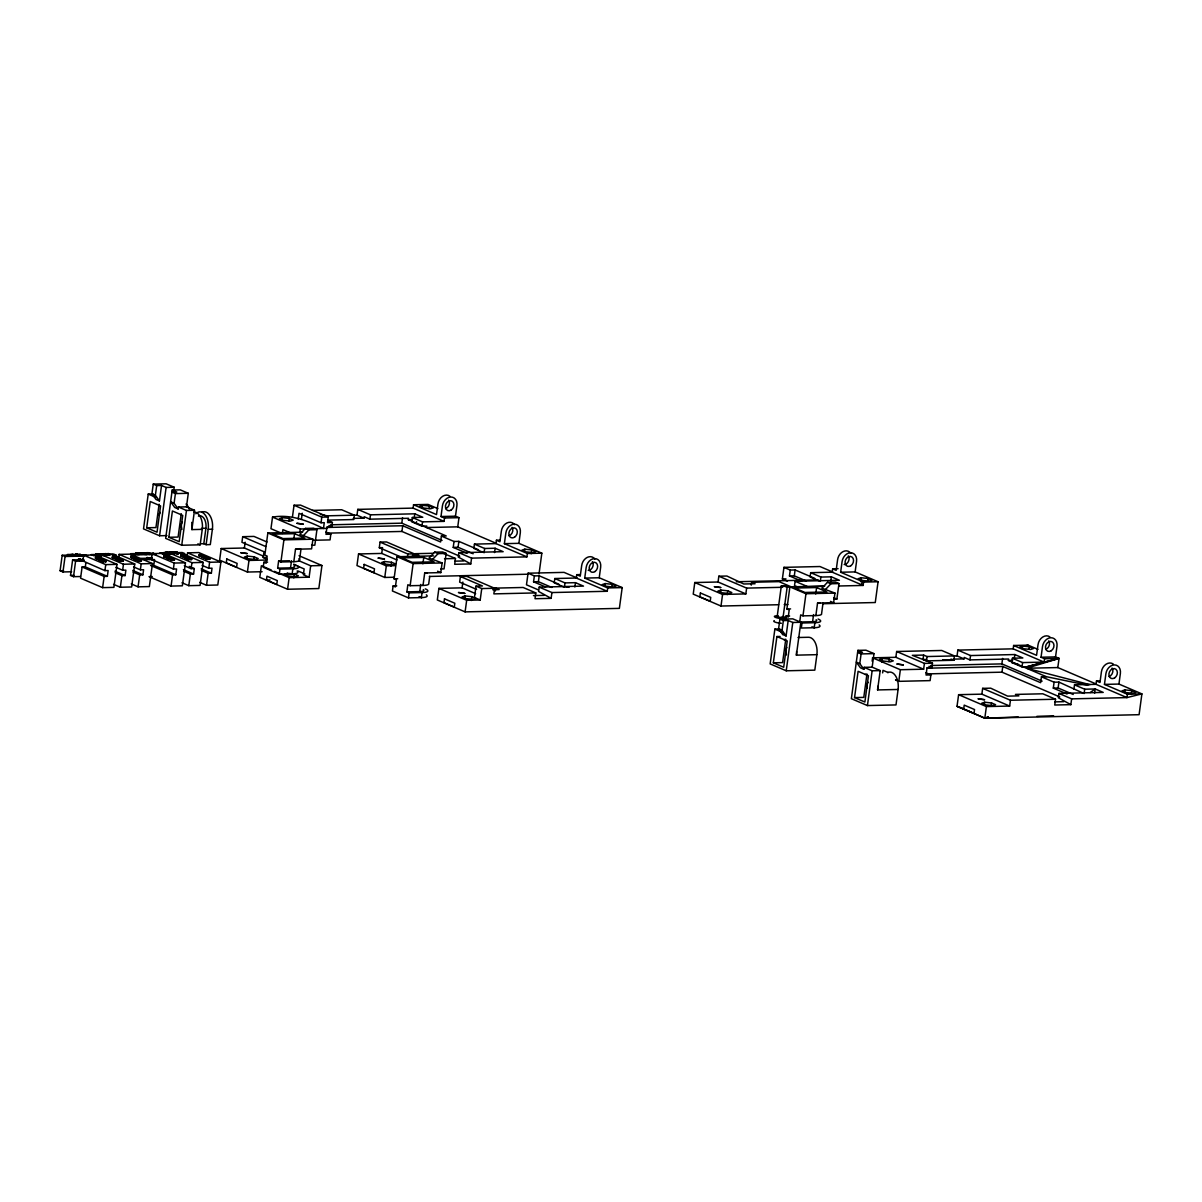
<?xml version="1.0" encoding="UTF-8"?>
<svg xmlns="http://www.w3.org/2000/svg" width="1202" height="1202" viewBox="0 0 1202 1202"><rect width="100%" height="100%" fill="white"/><g stroke="black" fill="none" stroke-linecap="round" stroke-linejoin="round"><path stroke-width="1.5" d="M103.297 559.862L99.691 559.621L103.297 559.862L103.567 561.86M171.751 558.254L168.13 558.059L171.676 558.194L172.006 560.297M138.891 560.913L138.861 559.231L141.551 560.117L139.763 560.688C139.357 559.471 135.225 561.079 140.829 560.778M71.384 555.85L68.574 555.805L68.739 554.483L73.217 555.91L76.357 554.332L76.297 555.94L78.235 556.015L75.38 554.483L76.673 554.468M326.854 527.468L402.715 525.74L440.593 541.967L441.389 536.077L446.212 535.957L416.373 523.186L416.568 521.698M71.639 571.761L62.97 571.957L60.1 570.74L62.188 555.279L84.741 554.753L87.611 555.985M62.97 571.957L65.058 556.496L62.188 555.279M67.327 555.279C73.037 554.182 66.681 556.541 68.574 555.805M67.703 555.264L67.808 554.498M68.394 555.745L71.264 554.963M68.89 555.91L68.739 554.483M69.055 555.94L69.19 555.054M69.4 555.865L69.506 555.099M69.851 555.97L70.032 554.453L70.332 555.895M70.107 555.85L70.287 554.963M71.158 555.745L70.798 555.069M70.783 555.955C69.536 553.641 74.855 554.708 73.067 555.91M70.978 555.955L71.354 554.423M71.249 555.925C69.34 553.551 78.145 558.209 70.032 554.453M74.689 555.67L71.669 555.144L71.564 555.925L72.045 554.888L70.963 554.423M72.105 555.73L72.27 554.392L74.794 554.888M72.436 555.82L72.661 554.392M72.721 554.978L72.766 555.88L73.037 555.023M80.444 576.524L73.502 576.675L70.512 575.397L72.616 559.937L83.013 559.696M73.863 555.82L73.818 554.888M74.088 555.85L74.344 554.993M74.314 555.865L74.584 554.978M74.524 555.88L75.23 554.317M75.441 554.302L75.11 555.835L75.666 554.302M80.203 554.347C82.142 556.541 80.925 555.76 77.995 554.272L77.589 555.91L75.666 555.594L75.906 554.302M76.567 555.249L75.275 555.249L76.192 554.423M76.117 555.655L76.357 554.332M73.502 576.675L75.591 561.214L72.616 559.937M76.552 556.06C75.771 553.897 78.881 554.528 76.928 554.287M76.868 555.67L76.988 554.783M75.951 555.534L77.424 554.272M78.145 555.144L77.995 554.272M80.414 559.396C79.527 562.656 77.875 557.127 80.414 560.012M78.521 559.185L78.476 560.132L78.701 559.17M79.648 555.114L79.753 554.332L79.963 555.835M78.821 560.057L79.122 559.155M79.016 560.042L79.332 559.155M79.798 555.79L79.888 554.227M79.257 560.042L79.527 559.185M78.145 559.997L79.738 559.2M80.143 555.88L80.354 555.008M79.873 560.763L79.933 559.246M80.339 555.91L80.579 555.054M80.083 560.523L80.279 559.336M79.467 554.678L80.474 555.835L81.916 555.129M80.714 555.85L81.045 555.084M83.629 559.531C82.863 557.503 81.375 562.882 80.609 559.486M80.94 555.865L81.42 555.054M81.36 555.955L81.586 554.993M81.811 560.748L81.916 559.982L83.614 560.688M82.878 561.169L83.689 555.189L94.958 554.933L117.015 564.369L113.905 587.372L102.621 587.643L80.579 578.192L82.097 566.983L104.138 576.419L107.369 576.344L108.15 570.544L104.92 570.619L82.232 560.673L82.653 559.08M82.638 560.838L82.848 559.2M83.329 559.065L83.133 560.838L82.232 560.673M83.329 560.613L83.479 559.426L82.307 559.17M107.369 576.344L85.312 566.908L85.898 562.551M99.916 559.937L98.489 559.516L98.564 557.758L97.227 557.788C97.046 560.823 93.23 555.85 97.632 557.367L97.392 558.855L96.19 558.164M95.664 554.618C103.192 553.656 91.878 556.226 98.038 555.054M95.529 558.344L95.634 557.292M96.055 554.603L96.16 553.837M95.724 558.389L95.844 557.277M96.055 558.374L95.844 557.428L96.295 558.675L96.656 557.683L98.564 557.758M96.746 555.084L95.769 553.837M97.077 555.204L97.452 553.806L97.227 555.234M97.092 558.99L96.01 557.563M97.557 555.294L96.851 554.302M97.242 558.028L97.632 557.367M97.723 555.309L97.843 554.438M103.432 560.733C100.097 559.155 97.723 561.875 100.968 559.621L97.798 559.321L98.369 558.359M98.309 555.279L98.759 553.776L97.873 555.324M97.888 559.366L98.158 558.374L99.526 559.862M98.248 559.471L98.279 557.653M97.497 554.498C100.968 554.392 99.315 556.045 97.077 553.806M98.895 555.279C97.602 552.139 104.033 555.655 100.607 553.731C100.562 558.239 103.612 551.342 101.734 555.234M98.699 559.696L98.819 558.479L100.157 558.449L99.796 560.523L99.871 558.329L96.476 558.464M99.12 555.294L99.601 554.302M98.955 559.816L99.21 558.044L99.601 560.072M99.481 555.279L99.691 553.746M113.559 584.337L120.35 587.237L131.634 586.982L134.744 563.978L123.46 564.234L100.893 554.498L99.901 555.264L100.382 554.227L99.3 553.761M99.991 560.598L100.142 559.456M100.773 555.159L100.607 553.731M102.516 560.417L100.262 560.568L100.427 559.426L102.876 559.771L100.562 559.561M99.586 554.528L101.058 554.317M101.013 557.788L101.494 554.347L100.382 554.227M100.442 560.703L100.893 559.877M101.058 555.099L101.689 554.197M100.713 560.748L101.193 559.411M100.998 560.763L101.554 559.411M100.262 560.568L101.734 559.125L99.751 558.87M105.145 555.354C104.499 550.967 102.906 557.773 100.998 553.716M101.329 560.778L101.734 559.125M102.44 555.189L103.132 554.227M101.689 560.793L102.185 559.456M102.065 554.993L103.011 554.287M103.147 561.875L102.17 561.529L102.44 559.501M103.011 555.204L103.582 553.656M102.395 561.635L102.681 559.546M102.756 561.77L102.906 559.606M103.793 553.641C103.552 557.247 103.312 552.935 105.085 553.806M103.387 561.815L103.087 559.681M103.372 554.332L103.973 554.903L104.289 553.641M104.769 555.279L104.574 553.761M104.619 555.234L104.769 553.671M103.868 561.68C105.415 559.065 103.612 562.356 102.17 561.529M104.95 555.324C104.153 553.175 107.218 553.897 105.265 553.626M104.213 561.68C105.475 560.463 105.941 560.688 104.319 560.898M104.89 555.008L105.115 554.107M105.986 560.943L105.581 561.845L104.905 560.583M105.761 553.611L105.445 554.603L103.312 553.701M105.055 561.514L105.13 560.628M106.016 561.83L105.34 560.673M108.39 555.054L108.225 553.551L105.22 554.212M105.506 561.725L105.536 560.733M105.581 561.845L105.716 560.808M102.621 587.643L104.138 576.419M107.714 554.873L108.09 553.671L107.789 554.963M107.985 555.069L108.225 553.551M109.818 555.099C109.893 553.175 103.507 555.925 106.332 553.596M112.387 557.563L112.507 556.586L114.37 556.526L114.415 558.134L112.237 557.473L114.656 556.646M112.552 557.623L112.657 556.571M120.215 559.997L116.804 559.801L117.165 557.728L112.928 557.623L112.868 556.556M113.153 557.848L113.183 556.887M113.319 557.953L113.319 556.676M113.679 556.962L114.085 558.149M113.784 557.112L114.1 558.269L113.784 556.962L115.572 557.052C113.829 560.898 123.971 558.66 116.654 558.87M114.265 557.307L114.37 556.526M115.452 558.705C113.799 556.361 116.444 560.267 117.721 558.78M114.911 558.645L115.572 557.052M115.692 558.885C113.679 557.082 120.005 557.608 117.721 560.027M116.309 558.044L116.354 559.231M116.804 559.801L117.165 557.728M117.12 559.801C118.908 559.17 117.135 561.018 117.27 558.735M117.315 559.967L117.526 558.765M117.511 559.997L117.826 558.013M118.096 560.072L118.247 558.69M118.277 560.072L119.133 554.392L130.417 554.137L152.459 563.573L149.349 586.576L138.065 586.846L131.288 583.932M118.472 560.057L118.758 558.404L114.761 558.554M119.494 559.666L118.442 559.696L118.758 558.404M118.953 559.982L119.118 558.705L119.884 559.005L119.419 560.913L120.591 561.139L121.492 559.576L121.147 560.763L119.419 560.913M119.283 560.853L119.569 558.795M120.591 561.139L119.779 558.84M119.99 560.988L119.96 558.9M120.17 561.154L120.125 558.96M120.41 561.094L120.561 559.441L121.492 559.576M119.794 560.913L120.906 560.823L121.147 559.426M121.462 560.913L121.552 559.771L123.25 560.327L120.906 560.823M123.145 561.109L121.913 559.756M122.078 561.003L122.003 560.117L118.818 559.877M121.147 560.763L122.529 561.003L121.552 559.771M122.724 561.124L123.25 560.327M120.35 587.237L121.913 575.638L115.137 572.738M121.913 575.638L125.143 575.563L125.879 570.154L122.649 570.229L115.873 567.314M141.025 560.898L140.934 560.012L136.382 559.711L136.397 557.908L132.415 558.044L130.702 556.391L132.956 556.436L132.445 557.623M130.853 557.397L130.958 556.361M135.24 559.005L133.647 557.608L135.375 558.284L135.465 557.503L131.243 557.397L131.168 556.346M131.288 557.503L131.334 556.466L132.956 556.436M131.619 557.743L131.619 556.466M132.671 556.316L132.415 558.044L132.551 556.857M134.008 558.66L133.046 558.299L133.692 557.428M133.212 558.419L133.332 557.443M133.377 558.479L133.602 556.706L133.572 558.539M134.143 558.825L133.167 557.503M134.459 558.915L134.534 557.112L132.235 557.157M141.551 560.117L134.834 559.471L134.534 557.112M134.834 559.471L135.465 557.503M136.382 559.711L134.609 557.968M135.766 553.716L135.871 552.95L135.766 553.716L139.597 554.182L136.953 553.401L137.824 554.407L144.24 553.521M135.405 559.651L134.744 558.584L138.606 558.9L136.126 558.524L136.081 559.771M135.541 559.576L135.48 558.75M135.736 559.711L135.646 558.81M136.021 558.569L136.126 557.788L132.716 557.923M137.013 554.242C135.736 551.297 141.776 554.903 138.485 552.89L138.29 554.407M136.442 559.816L136.637 558.449M137.344 554.332L137.569 552.905M136.818 559.832L137.058 558.194L137.178 559.366L135.991 559.396L138.996 560.147L137.178 559.366M137.509 554.377L135.871 552.95M137.659 554.392L138.41 553.431L137.178 552.92M137.208 559.847L137.374 558.494L136.096 558.614M137.975 554.423L138.26 553.371M137.509 560.583L137.283 558.584M137.719 560.703L137.839 558.569M138.41 554.377L138.726 553.401L140.995 553.596M137.884 560.763L137.719 558.645M138.771 554.332L138.485 552.89M138.095 560.838L138.515 558.795M138.996 554.377L139.252 553.506M138.47 560.943L138.606 558.9M139.222 554.392L139.793 552.86L139.432 554.392M139.702 554.362L139.943 553.506M138.711 560.883C136.667 560.267 140.664 561.094 139.447 559.215M140.018 554.362L140.123 553.581M153.06 493.977L148.222 494.082L143.519 528.88L159.581 535.761L166.958 535.596M139.462 560.553L139.567 559.771M140.874 554.257C140.739 551.162 140.303 555.114 142.317 554.257C145.637 553.236 143.459 552.83 146.689 554.453L146.449 552.695L146.028 554.347L144.751 554.377M140.198 560.673L140.303 559.892M139.687 553.611C140.153 554.993 142.617 553.01 139.417 552.86M140.379 560.793L140.484 560.012M141.07 554.182L143.248 553.326L142.016 552.8L141.836 554.332M141.52 554.347L141.941 553.356L140.709 552.83M141.956 554.302L142.272 553.326M143.939 554.272L142.362 554.152L142.016 552.8M138.065 586.846L139.687 574.856L132.911 571.942M142.542 554.287L142.783 553.416M142.753 554.302L143.023 553.416M142.963 554.317L144.105 552.74M146.704 527.783L150.25 501.504L160.587 505.922L157.026 532.216L146.704 527.783L155.944 527.573L159.1 504.194M143.369 554.197L143.504 552.77L146.779 553.686L145.111 553.716L150.37 553.551L150.265 554.332L147.906 554.062L148.537 553.566M143.549 554.272L143.879 552.74M153.255 484.105L156.696 485.578L161.534 485.473L159.445 500.933L155.99 499.461L151.948 493.767L153.255 484.105L166.131 483.805L174.17 487.246L173.674 490.897M146.689 554.453L144.105 554.032L144.345 552.74M145.667 553.19L144.405 553.972L145.111 552.905M144.556 554.092L144.811 552.77M145.006 554.498L145.382 552.725L145.697 553.671M139.687 574.856L142.918 574.781L143.594 569.748L140.379 569.823L133.587 566.923M148.868 557.833C148.267 561.079 145.727 555.715 148.988 558.329M146.584 558.434L146.96 557.623M159.445 500.933L155.389 495.239L156.696 485.578M146.929 558.569L147.155 557.593M147.26 558.479L147.35 557.593M147.906 554.062L148.207 553.401M147.47 558.479C148.101 556.706 148.657 558.434 149.048 558.87C149.664 561.334 151.858 554.963 151.813 558.63L146.854 558.389M148.237 554.227L148.342 552.665L146.449 552.695M147.696 558.479L147.981 557.623M148.402 554.272L148.342 552.665M148.146 558.554L148.177 557.638M148.417 553.686L148.642 552.785M148.372 557.683L148.312 559.2L148.552 557.728M148.778 554.347L150.37 553.551M149.183 554.392L149.258 553.521M149.394 554.407L149.484 553.521M148.883 559.11L149.063 557.923M149.604 554.407L149.859 553.491M149.814 554.392L150.04 553.431M150.265 559.185L150.941 558.735M150.55 565.421L172.577 574.856L175.808 574.781L176.589 568.982L173.373 569.057L150.671 559.11L151.106 557.518M151.091 559.276L152.068 557.623M152.248 576.554L149.033 576.629L171.06 586.08L182.343 585.81L185.454 562.806L163.412 553.371L152.128 553.626L151.332 559.606L154.547 559.546L153.766 565.346L175.808 574.781M151.783 557.503L151.572 559.276L150.671 559.11M159.581 535.761L166.116 487.441L161.534 485.473M202.252 529.361L191.884 529.601L194.499 510.279L186.46 506.838L188.293 493.301L180.255 489.86L172.202 490.04L165.666 538.361L181.742 545.242L200.163 544.822L202.252 529.361A13.958 8.234 88.7 0 0 193.913 511.962M167.574 558.299L167.003 556.195L165.681 556.226C165.245 559.2 161.819 554.242 166.071 555.805C163.126 558.66 168.415 555.655 168.025 558.389M164.103 553.055C164.449 553.025 170.639 554.468 165.621 552.86C165.951 555.549 169.737 551.192 172.277 553.611L173.208 552.109L173.223 553.716M163.968 556.781L164.073 555.73M164.178 556.827L164.283 555.715M172.232 559.531L168.25 558.96L168.596 556.887L164.509 556.811L164.283 555.865L167.003 556.195M164.749 557.112L164.464 555.85M164.884 557.172L165.11 556.12M165.515 553.626C163.893 550.591 170.173 554.257 166.823 552.214L166.642 553.746M166.071 555.805L165.53 557.428L165.215 556.12M165.681 553.671L165.906 552.244M166.011 553.731L164.208 552.274M166.161 553.746L166.747 552.77L165.515 552.244M166.312 553.761L166.672 552.74M166.943 557.953L166.357 556.842L168.596 556.887M168.851 537.279L172.412 510.985L182.734 515.418L179.188 541.696L168.851 537.279L178.091 537.069L181.262 513.69M166.327 557.803L166.357 556.842M166.838 553.671L167.213 552.214L170.909 553.521M166.687 557.908L166.732 556.09M167.123 553.671L167.273 552.8M186.46 506.838L178.407 507.019L178.151 508.942L174.095 503.262L175.402 493.601L171.961 492.114L176.799 492.009L172.202 490.04M167.348 553.701L166.988 552.845L168.746 553.686M167.153 558.134L167.258 556.917M167.559 553.731L168.13 552.184L167.919 553.716M167.409 558.254L167.649 556.481L168.055 558.509M168.175 553.611L169.332 552.935M168.355 553.701L168.46 552.92M168.25 558.96L168.325 556.766M169.212 553.596L169.437 552.154L170.008 553.671M168.43 559.035L168.581 557.893M168.656 559.095L168.881 557.863M169.542 553.656L167.754 552.199M172.637 559.291L174.575 559.501L168.46 558.87L170.128 552.635L169.858 553.671M168.1 558.885C175.387 559.892 169.512 557.698 169.332 558.314M170.143 559.231L170.459 557.683L166.672 557.728L169.422 558.059L169.242 557.157M169.452 559.2L169.632 557.848M170.173 553.671L170.353 552.139L173.388 552.544M169.782 559.215L169.993 557.848M170.368 553.596L170.744 552.124M170.008 558.75L170.173 557.563L168.19 557.307M170.654 553.596L170.804 552.725L169.046 552.169M170.879 553.626L171.585 552.665L170.353 552.139M170.534 559.231L170.624 557.893M171.105 553.641L171.45 552.725M171.841 560.252L170.624 559.967L170.894 557.938M171.465 553.641L172.487 552.079M170.834 560.072L171.135 557.983M171.661 553.581L172.021 552.094M171.21 560.207L171.345 558.044M171.886 553.611L172.247 552.079L173.524 552.244M171.631 560.207L171.54 558.119M171.345 553.506C168.475 551.538 173.268 554.603 172.742 552.079M173.013 552.199C170.879 554.948 174.32 551.357 175.026 553.746M173.058 553.671L173.208 552.109M174.47 560.267C169.782 558.584 170.879 560.973 174.44 559.381M173.599 553.791L174.215 552.049L173.974 553.822M172.787 559.847L173.118 558.99M173.779 553.806L173.554 552.544M173.223 559.892L173.343 559.02M173.494 559.952L173.599 559.185M174.14 553.716L175.131 552.98M173.719 560.027L173.779 559.11M174.365 553.822L174.786 552.034L176.979 552.124L176.739 553.611M173.944 560.162L173.989 559.17M174.756 553.791L174.786 552.034M174.035 560.282L174.17 559.246M171.06 586.08L172.577 574.856M176.243 553.401L176.544 552.109L176.439 553.506M176.574 553.566L176.679 551.988M177.115 553.686L176.979 552.124M177.325 553.716L177.145 552.785M177.52 553.731L178.377 552.755L178.602 553.671M177.731 553.746L178.707 552.89M177.941 553.746L178.196 552.815M178.332 553.716L178.377 552.755M181.742 545.242L186.445 510.459L178.407 507.019M182.524 556.586C179.023 555.008 183.636 555.234 182.584 556.286M180.991 556.06L181.096 555.008M189.6 559.2C189.631 558.344 185.348 559.681 190.968 559.441L191.073 558.66L185.258 558.239L185.619 556.165L181.382 556.06L181.307 554.993M181.622 556.241L181.307 555.144L183.095 555.084M181.757 556.391L181.772 555.114M181.908 556.451L182.118 555.399L184.026 555.474L184.282 557.473L188.834 557.578L185.108 557.367M182.959 555.805C181.307 555.279 183.621 557.172 181.487 555.279M182.989 555.85L182.824 554.963M183.831 556.075L183.951 557.232M183.711 557.187L184.026 555.474M184.176 557.412L183.651 556.135L183.35 557.082L187.196 556.842L187.257 558.314M184.432 557.533L184.672 555.76L184.838 557.533M184.597 557.578L184.762 556.481L186.55 556.556L186.16 558.464M185.574 558.344C186.4 556.12 186.866 558.344 185.769 557.292M185.739 558.299C186.04 557.458 186.716 559.531 185.979 557.202M185.964 558.434L186.265 556.451M186.355 558.494L186.701 557.127M186.716 558.509L187.587 552.83L198.856 552.574L220.913 562.01L217.787 585.013L206.519 585.284L199.727 582.369M186.911 558.494L187.196 556.842M191.704 558.765C179.879 558.78 198.841 560.448 188.564 558.464C187.797 557.563 187.858 557.458 187.542 557.247M188.008 557.232L187.737 559.291L188.218 557.277M188.233 559.486L188.398 557.337M188.429 559.426L188.564 557.397M188.609 559.591L188.834 557.578M189.345 559.261L189.585 557.863M189.901 559.351L190.352 558.194L189.901 558.975M190.337 559.321L190.442 558.554M190.517 559.441L190.622 558.675M191.163 559.546L191.268 558.78M203.183 562.416L191.914 562.671L169.858 553.236L181.126 552.965L203.183 562.416L200.073 585.419L188.789 585.674L190.367 574.075L183.575 571.175M190.367 574.075L193.582 574L194.318 568.591L189.225 566.412M200.989 555.294C198.54 558.975 198.931 551.177 200.899 556.06M199.292 555.835L199.397 554.798M199.502 555.895L199.607 554.783M208.201 559.125C207.45 557.908 204.024 559.561 209.464 559.336C210.891 556.706 201.921 560.402 203.919 555.94C202.071 557.518 197.444 554.783 201.395 554.858M199.953 556.12L200.073 554.903M200.208 556.226L200.434 555.189L202.327 555.264L202.011 556.962L203.348 557.443M200.388 556.271L200.539 555.174M201.125 554.753L200.584 556.376M202.011 556.962C200.178 556.316 203.634 554.738 202.417 557.142M201.651 556.857L201.771 555.88M202.357 556.962L202.327 555.264M201.921 512.247A13.958 8.234 88.7 0 1 212.393 529.135L210.305 544.596L206.113 544.686L203.814 543.71L205.918 528.249A9.977 5.89 88.7 0 0 198.435 516.184M202.582 557.262L201.62 556M202.898 557.352L203.063 556.406L204.851 556.346C205.241 559.997 205.542 555.564 205.347 558.164M207.33 559.351C208.216 554.212 201.44 560.102 203.784 556.661M203.288 557.908L202.687 556.481M205.452 557.382C207.901 556.977 199.502 557.668 207.06 557.337M204.175 558.149L204.28 557.277M201.155 556.361L204.565 556.226L205.737 557.382L203.378 557.563M206.113 544.686L208.201 529.226A13.958 8.234 88.7 0 0 204.941 514.606A13.958 8.234 88.7 0 0 195.791 513.78M204.52 558.209L205.076 556.887M205.647 558.284L205.827 556.932M206.053 558.87L206.053 556.962M206.173 559.14L206.293 557.112M206.954 559.276L206.669 557.112M206.534 559.261L206.834 557.172M207.15 559.321L207.315 557.668L208.246 557.803M207.645 559.05L207.901 557.653M209.899 559.321L207.901 558.99C197.534 554.828 212.033 560.087 205.632 557.803M208.547 558.75L208.307 557.983L209.464 559.336M208.637 559.11L208.006 558.209M208.817 559.231L208.923 558.449M206.519 585.284L208.141 573.294L201.35 570.379M208.141 573.294L211.357 573.219L212.033 568.185L208.817 568.261L202.041 565.361M263.043 556L244.382 548.007L221.198 548.533L219.62 560.132L247.402 572.047L262.111 571.701M267.054 542.012L253.983 536.423L242.699 536.678L241.948 542.282L263.989 551.718L263.208 557.518L267.129 559.2M244.382 548.007L245.163 542.207M246.921 558.645L247.266 556.075L254.163 556.827L258.175 558.539L255.305 559.516L248.423 558.765L244.397 557.052L247.266 556.075M247.402 572.047L248.979 560.433L221.198 548.533M253.817 559.396L254.163 556.827M267.58 562.16L263.899 562.236L263.208 567.269L279.285 574.15L292.507 574M302.619 532.185L267.851 532.982L264.861 555.099L267.16 556.09L266.183 563.227L263.899 562.236M298.231 519.114L299.013 513.299L321.054 522.75L324.27 522.675L323.488 528.474C307.276 520.691 290.839 514.05 272.523 517.1L270.961 528.7L280.757 532.907M266.438 580.055L266.964 576.179L277.301 580.611L276.776 584.472L266.438 580.055L270.089 579.965M281.959 520.241L282.305 517.656L289.186 518.408L293.213 520.135L290.328 521.097L283.447 520.346L279.42 518.633L282.305 517.656M297.78 566.037A13.958 2.93 7.7 0 1 292.837 568.831L279.961 569.117L277.662 568.14L278.624 561.003L289.667 560.748M282.41 533.463L282.921 529.601L291.53 533.282M279.285 574.15L279.961 569.117M298.742 558.885A13.958 2.93 7.7 0 1 293.814 561.695L280.922 561.98L283.912 539.863L267.851 532.982M288.841 520.977L289.186 518.408M292.492 516.65L294.039 505.246L300.485 505.095L328.251 516.995L327.5 522.6L332.398 522.494L331.812 526.837L326.989 526.957L325.982 534.304L330.82 534.184L330.054 539.893L313.467 540.269M287.098 575.863L287.443 573.279L294.34 574.03L298.351 575.758L295.482 576.735L288.585 575.983L284.574 574.255L287.443 573.279M293.904 538.496L294.55 533.673L272.644 534.169L282.981 538.586L304.887 538.09L294.55 533.673M299.058 555.73L321.941 565.526L318.83 588.544L287.579 589.25L289.141 577.651L274.447 571.356M277.662 568.14L290.553 567.84L291.515 560.703M292.837 568.831L292.161 573.85A13.958 2.93 7.7 0 0 297.104 571.055M293.814 561.695L295.497 549.239A13.958 2.93 7.7 0 0 300.049 548.653M301.462 519.039L302.243 513.239M293.814 577.907L294.34 574.03M299.854 532.321L300.305 529L272.523 517.1M299.553 559.741L300.966 549.239M311.618 545.242L314.834 545.167L316.922 529.706L313.482 528.234L305.428 528.414L299.824 534.319L312.911 539.202L311.603 548.863L295.497 549.239M321.054 522.75L321.805 517.145L294.039 505.246M312.49 510.414L341.668 509.753L354.365 515.192L353.779 519.534L328.221 520.12M416.373 523.186L408.334 519.73L408.545 518.287L369.885 519.174L364.146 516.71L363.951 518.167L356.994 515.177L357.775 509.378L413.097 508.115L444.034 521.367L444.5 518.002L440.999 516.514L442.426 505.877A8.97 7.002 -66.8 0 1 450.855 497.012A8.97 7.002 -66.8 0 1 456.925 505.546L455.483 516.184L458.984 517.671L457.752 526.837L496.276 543.349M397.006 559.967L381.74 553.431L358.542 553.957L356.979 565.556L384.76 577.456L394.046 577.245M369.885 519.174L370.471 514.832L357.775 509.378M401.348 557.142L379.306 547.706L380.057 542.102L386.503 541.952L414.284 553.852L413.909 556.661M381.74 553.431L382.521 547.631L379.306 547.706M384.279 564.069L384.625 561.499L391.521 562.251L395.533 563.963L392.663 564.94L385.767 564.189L381.755 562.461L384.625 561.499M384.76 577.456L386.323 565.857L358.542 553.957M390.996 566.112L391.521 562.251M396.78 585.885L393.099 585.975L392.423 590.993L408.485 597.89L421.376 597.589A13.958 2.93 7.7 0 0 426.304 594.795M393.099 585.975L395.398 586.952L396.36 579.815L394.061 578.838L397.051 556.721L433.652 555.88M442.066 540.419L401.799 523.17L402.55 517.656M459.735 556.21L401.934 531.449L402.715 525.74M407.403 557.262L407.839 554.002L380.057 542.102M414.179 518.167L414.765 513.81L370.471 514.832M425.298 588.86A13.958 2.93 7.7 0 1 422.052 592.571L409.176 592.856L406.877 591.88L407.839 584.743L410.137 585.72L423.014 585.434A13.958 2.93 7.7 0 0 428.768 583.481L429.73 576.329M408.485 597.89L409.176 592.856M410.137 585.72L413.127 563.603L397.051 556.721M414.99 556.586L415.381 553.686L433.637 553.266M422.187 507.905L422.533 505.321L429.414 506.072L433.441 507.8L430.571 508.777L423.675 508.025L419.663 506.297L422.533 505.321M429.069 508.656L429.414 506.072M422.894 563.843L423.765 557.397L401.859 557.908L412.196 562.326L434.087 561.83L423.765 557.397M406.877 591.88L419.753 591.579L420.73 584.442M421.376 597.589L422.052 592.571M423.014 585.434L424.697 572.978A13.958 2.93 7.7 0 0 427.341 572.783M424.697 572.978L440.803 572.603L442.111 562.942L429.024 558.059L434.643 552.154L442.697 551.973L446.137 553.446L444.049 568.907L440.818 568.982M475.646 593.668L462.079 587.853L438.895 588.379L437.318 599.978L465.099 611.878L619.376 608.377L622.185 587.598L599.227 577.756L584.728 578.087L586.17 567.464A8.97 7.002 -66.8 0 1 594.584 558.599A8.97 7.002 -66.8 0 1 600.669 567.134L599.227 577.756M467.007 553.281L453.229 547.391L454.025 541.486L441.389 536.077M442.757 553.055L455.468 558.494L454.687 564.294L470.778 563.933L471.575 558.134L458.863 552.695L458.278 557.037L470.778 563.933M473.152 553.746L458.067 547.271L458.863 541.381L454.025 541.486M551.132 598.356L538.616 591.459L539.202 587.117L551.913 592.556L551.132 598.356L535.025 598.716L535.807 592.917L493.872 593.878L494.623 588.274L466.842 576.374L460.396 576.524L459.645 582.129L476.593 589.386M462.079 587.853L462.86 582.053M464.618 598.491L464.964 595.922L471.86 596.673L475.872 598.386L473.002 599.362L466.106 598.611L462.094 596.883L464.964 595.922M465.099 611.878L466.677 600.279L438.895 588.379M539.022 573.955L541.832 553.175L518.888 543.334L520.316 532.711A8.97 7.002 -66.8 0 0 514.246 524.177A8.97 7.002 -66.8 0 0 505.832 533.042L504.389 543.665L527.347 553.506L526.897 556.872L495.96 543.605L474.444 544.115L473.858 548.428L482.363 552.079M471.334 600.534L471.86 596.673M476.007 586.11L474.459 597.514L480.199 599.978L481.747 588.559L476.007 586.11L482.438 585.96L460.396 576.524M484.06 552.8L484.646 548.488L474.444 544.115M494.533 552.589L495.119 548.247L484.646 548.488M495.96 543.605L496.411 540.254L500.032 540.164M495.329 591.008L495.72 588.109L523.11 587.477L535.807 592.917M524.493 551.733L524.838 549.164L531.72 549.9L535.746 551.628L532.877 552.604L525.98 551.853L521.968 550.125L524.838 549.164M577.035 577.937L564.054 572.377L528.054 573.204L526.476 584.803L538.376 589.897M531.209 553.776L531.72 549.9M545.618 586.967L533.568 581.798L534.364 575.908L528.054 573.204M551.823 587.447L538.406 581.693L539.202 575.803L534.364 575.908M554.798 578.523L554.212 582.85L564.414 587.222L565 582.91L554.798 578.523L576.299 578.027L607.235 591.279L607.686 587.928L584.728 578.087M574.872 587.012L575.457 582.669L565 582.91M576.299 578.027L576.75 574.676L580.371 574.586M604.831 586.155L605.177 583.571L612.073 584.322L616.085 586.05L613.215 587.027L606.319 586.275L602.307 584.548L605.177 583.571M611.713 586.907L612.073 584.322M718.06 582.008L718.841 576.209L746.637 588.109L745.841 593.908L718.06 582.008L694.786 582.534L693.223 594.134L721.005 606.033L778.626 604.726M720.524 592.646L720.869 590.077L727.766 590.813L731.778 592.541L728.908 593.518L722.011 592.766L718 591.038L720.869 590.077M721.005 606.033L722.567 594.434L694.786 582.534M727.24 594.689L727.766 590.813M751.235 585.164L751.626 582.264L779.001 581.633L791.712 587.072L786.303 587.207M779.707 629.007L774.869 629.112L770.166 663.91L786.243 670.791L814.806 670.145L816.894 654.669A13.958 8.234 88.7 0 0 808.555 637.27L798.008 637.511M777.138 616.911L781.345 585.825L785.507 585.9L787.22 586.636L783.013 617.723L777.138 616.911L778.37 616.506M787.475 581.152L782.382 578.958L783.944 567.359L819.959 566.533L832.926 572.092M776.913 636.534L787.235 640.951L783.689 667.245L773.352 662.813L776.913 636.534L780.128 636.459M779.903 619.135L783.358 620.608L788.181 620.502L786.093 635.963L782.652 634.491L778.596 628.796L779.903 619.135L792.794 618.85L800.832 622.29L796.385 655.15L816.894 654.669M786.093 635.963L782.051 630.284L783.358 620.608M801.524 581.122L789.474 575.953L790.27 570.064L783.944 567.359M782.652 634.491L782.908 632.553M785.492 619.466L785.943 616.115L789.624 616.04M785.943 616.115L788.242 617.107L789.203 609.97L786.904 608.978L789.894 586.861L824.662 586.065M806.046 580.882L794.312 575.848L795.108 569.958L790.27 570.064M820.891 577.065L820.305 581.377L810.103 577.005L810.689 572.678L820.891 577.065L831.363 576.825L839.402 580.265L795.108 581.272L794.522 585.614L798.834 587.462M786.243 670.791L792.779 622.471L788.181 620.502M818.126 619.015A13.958 2.93 7.7 0 1 814.896 622.711L802.004 622.997L799.706 622.02L800.682 614.883L802.966 615.86L815.857 615.574A13.958 2.93 7.7 0 0 821.597 613.621L823.009 603.119M802.004 622.997L801.328 628.03L814.205 627.729A13.958 2.93 7.7 0 0 819.148 624.935M802.966 615.86L805.956 593.743L789.894 586.861M815.722 593.983L816.594 587.553L794.702 588.048L805.024 592.466L826.931 591.97L816.594 587.553M799.706 622.02L812.597 621.719L813.559 614.583M814.205 627.729L814.896 622.711M815.857 615.574L817.54 603.119A13.958 2.93 7.7 0 0 820.185 602.938M830.777 581.167L831.363 576.825M823.235 603.72L875.266 602.533L878.076 581.753L855.133 571.912L856.56 561.289A8.97 7.002 -66.8 0 0 850.49 552.755A8.97 7.002 -66.8 0 0 842.076 561.619L840.634 572.242L863.592 582.084L863.141 585.434L832.205 572.182L832.655 568.831L838.094 568.696M817.54 603.119L833.647 602.743L834.954 593.082L821.867 588.199L827.487 582.294L835.525 582.114L838.981 583.586L836.877 599.047L833.662 599.122M860.557 581.603L861.083 577.726L867.964 578.478L871.991 580.205L869.121 581.182L862.225 580.431L858.213 578.703L861.083 577.726M861.699 584.292L862.225 580.431M898.089 689.467L877.58 689.933L880.195 670.596L872.156 667.155L873.989 653.633L865.951 650.192L857.897 650.372L851.362 698.693L867.438 705.574L896.001 704.928L898.089 689.467A13.958 8.234 88.7 0 0 887.632 672.579M867.619 581.062L867.964 578.478M854.547 697.611L858.108 671.317L868.43 675.734L864.884 702.028L854.547 697.611L863.787 697.385L866.958 674.022L865.155 674.487M872.156 667.155L864.103 667.35L863.847 669.274L859.791 663.594L861.098 653.918L857.657 652.446L862.495 652.34L857.897 650.372M872.141 661.145L872.592 657.825L895.866 657.299L923.632 669.198L924.413 663.399L896.647 651.499L895.866 657.299M867.438 705.574L872.141 670.791L864.103 667.35M881.832 662.242L882.358 658.38L889.255 659.132L893.266 660.86L890.397 661.821L883.5 661.07L879.488 659.357L882.358 658.38M882.644 672.895L882.989 670.325L888.158 672.534M888.909 661.716L889.255 659.132M872.592 657.825L900.358 669.724L898.796 681.339L930.108 680.617L930.889 674.908L925.856 672.759M896.647 651.499L941.737 650.477L954.433 655.916L953.847 660.259L926.457 660.89L923.016 659.417L923.602 655.075L912.333 655.33L932.467 663.219L931.881 667.561L927.043 667.681L926.051 675.028L930.889 674.908M926.457 660.89L927.058 656.547L923.602 655.075M1087.975 685.305L1046.281 676.681L1008.403 660.469L1008.598 659.012L969.954 659.898L964.214 657.434L964.019 658.891L957.047 655.901L957.829 650.102L1013.166 648.84L1044.102 662.092L1059.052 658.411L1057.805 667.561L1096.329 684.073M981.869 694.155L982.65 688.355L1010.446 700.255L1009.665 706.055L981.869 694.155L958.61 694.681L957.032 706.28L984.814 718.195L1139.09 714.694L1141.9 693.9L1118.942 684.058L1104.458 684.389L1105.885 673.766A8.97 7.002 -66.8 0 1 1114.314 664.901A8.97 7.002 -66.8 0 1 1120.384 673.436L1118.942 684.058M969.954 659.898L970.54 655.556L957.829 650.102M963.688 708.985L957.032 706.28L974.011 713.417L963.688 708.985L964.214 705.123L974.537 709.541L974.011 713.417L984.814 718.195L1018.274 717.008M984.333 704.793L984.693 702.223L991.575 702.975L995.587 704.688L992.717 705.664L985.835 704.913L981.809 703.2L984.693 702.223M988.209 717.068L984.814 718.195L986.391 706.581L958.61 694.681M991.229 705.544L991.575 702.975M1042.134 681.143L1001.867 663.895L1002.618 658.395M1059.803 696.935L1002.002 672.173L1002.768 666.464L926.907 668.207M1014.233 658.891L1014.819 654.549L970.54 655.556M1022.241 648.629L1022.586 646.06L1029.483 646.811L1033.495 648.524L1030.625 649.501L1023.743 648.749L1019.717 647.022L1022.586 646.06M1029.137 649.38L1029.483 646.811M1041.052 657.239L1042.495 646.601A8.97 7.002 -66.8 0 1 1050.909 637.736A8.97 7.002 -66.8 0 1 1056.994 646.27L1055.551 656.908L1059.052 658.411L1026.643 668.252L1026.839 666.779L1044.102 662.092L1044.553 658.741L1041.052 657.239L1055.551 656.908M1046.281 676.681L1041.443 676.801L1040.647 682.691L1002.768 666.464M1067.06 694.005L1053.298 688.115L1054.094 682.21L1041.443 676.801M982.65 688.355L990.703 688.175L1007.622 696.138L1018.89 695.883L1015.45 694.41L1042.825 693.794L1055.521 699.233L1054.74 705.018L1070.847 704.657L1071.628 698.858L1058.932 693.419L1058.346 697.761L1070.847 704.657M1073.221 694.471L1058.121 687.995L1058.917 682.105L1054.094 682.21M1073.927 689.152L1074.513 684.84L1096.014 684.329L1126.95 697.596L1141.9 693.9L1127.401 694.23L1104.458 684.389M1084.129 693.524L1084.715 689.212L1074.513 684.84M1094.601 693.314L1095.187 688.971L1084.715 689.212M1096.014 684.329L1096.479 680.978L1100.1 680.888M1124.546 692.457L1124.892 689.888L1131.788 690.639L1135.8 692.352L1132.93 693.329L1126.049 692.577L1122.022 690.85L1124.892 689.888M1127.401 694.23L1126.95 697.596L1071.628 698.858M1131.262 694.501L1131.788 690.639M104.92 570.619L105.746 564.624L83.689 555.189M122.649 570.229L123.46 564.234M140.379 569.823L141.19 563.828L119.133 554.392M173.373 569.057L174.185 563.062L152.128 553.626M194.318 568.591L191.088 568.666L191.914 562.671M208.817 568.261L209.629 562.266L187.587 552.83M289.141 577.651L309.109 577.185L310.672 565.781L299.223 560.883M413.097 508.115L413.563 504.75L428.062 504.419L437.889 508.641M414.765 513.81L422.788 517.251L412.331 517.491L411.745 521.818L421.947 526.175L426.77 526.055L426.575 527.528L457.752 526.837M421.947 526.175L422.533 521.863L412.331 517.491M1013.166 648.84L1013.632 645.489L1028.116 645.158L1037.957 649.365M1044.553 658.741L1059.052 658.411L1026.839 666.779L1022 666.915L1011.799 662.542L1012.384 658.23L1022.857 657.99L1014.819 654.549M1022 666.915L1022.586 662.587L1012.384 658.23M787.22 586.636L781.315 585.99M120.38 559.185L119.088 558.81M171.676 552.229L173.103 552.62L172.292 552.199M107.849 553.942L108.225 554.708M176.288 552.379L177.836 552.965M158.874 514.922L160.272 512.428M182.419 521.908L181.021 524.418L181.938 529.451M786.919 647.457L785.522 649.951L786.439 655M868.114 682.24L866.717 684.734L867.333 688.1M97.903 558.404L99.691 559.17L97.738 559.276M130.597 557.307L132.566 557.082M133.046 558.299L137.328 558.299M180.946 555.023L182.659 555.925M183.29 556.18L186.55 556.556M199.081 554.888L203.258 555.655L199.832 555.88M170.624 559.967L171.405 560.147M138.17 558.825L134.97 558.705M83.704 560.207L82.202 560.087M150.761 557.608L152.158 558.359M80.429 560.673L79.632 559.982M303.265 535.792L308.869 529.887L316.922 529.706M432.465 559.531L438.084 553.626L446.137 553.446M825.308 589.671L830.928 583.766L838.981 583.586M108.541 553.686L109.923 554.332M116.684 559.741L119.674 559.606M74.975 555.039L72.045 554.888M783.959 639.704L785.762 639.224L782.592 662.602L773.352 662.813M1090.199 692.532L1095.187 688.971L1103.211 692.412L1058.932 693.419M99.496 555.084L98.519 555.069M170.038 553.536L167.454 552.935M70.152 555.129L71.955 555.91M96.626 558.614L98.819 558.479M166.808 556.947L168.13 557.608M183.891 556.331L184.762 556.481M202.131 556L203.063 556.256M95.484 557.307L97.167 558.089M114.926 557.683L117.045 558.449M130.702 556.391L132.49 557.157M151.677 558.284L150.641 558.524M984.814 718.195L988.284 716.858M204.686 556.932L202.913 557.202L203.679 557.443M134.218 557.863L135.015 558.239M151.302 557.638L151.918 557.863M1024.795 645.97L1028.116 645.158M101.509 554.468L104.829 554.888M112.507 556.586L113.935 557.382M163.923 555.745L165.681 556.226M131.334 556.466L133.888 556.827M199.787 554.903L200.434 555.189M119.719 559.847L122.829 560.342M104.078 553.746L104.935 554.107M173.674 552.65L174.11 552.83M103.477 554.423L101.915 553.701M145.427 553.221L143.849 552.98L144.646 552.86M99.105 558.765L100.051 559.215M134.504 558.599L134.038 558.314M184.567 556.481L182.268 556.586M184.176 556.962L186.16 557.217M168.085 558.089L168.355 558.374M102.095 560.793L103.793 561.094M1036.86 716.362L1053.583 715.776M74.93 554.513L77.739 555.234M166.116 487.441L174.17 487.246M175.402 493.601L188.293 493.301M186.445 510.459L194.499 510.279M320.333 514.411L326.989 515.823L354.365 515.192M353.223 518.408L363.951 518.167M440.999 516.514L455.483 516.184M444.5 518.002L458.984 517.671M422.533 521.863L444.034 521.367M330.49 524.808L401.799 523.17M201.455 528.354L205.918 528.249M208.201 529.226L212.739 529.286M300.305 529L326.794 528.399M327.921 533.132L401.934 531.449M283.912 539.863L312.911 539.202M200.839 543.77L203.814 543.71M504.389 543.665L518.888 543.334M145.788 552.905L145.382 552.725M174.14 552.244L173.719 552.064M159.626 553.04L182.163 552.529L184.808 553.656L181.337 553.746M75.215 555.069L73.577 554.362M76.402 555.174L80.85 555.189M98.264 554.558L100.292 555.249M101.809 554.483L103.838 555.174M78.34 555.249L74.794 555.189L75.666 555.594M101.419 554.798L112.688 554.543L134.744 563.978M76.297 555.94L77.589 555.91M105.956 555.459L93.816 555.745L91.172 554.603L113.724 554.092L116.369 555.219L112.898 555.309M162.27 554.182L170.939 553.987M453.229 547.391L458.067 547.271M65.058 556.496L84.14 556.06M182.719 555.745L180.841 556M116.504 557.443L112.748 557.548M184.958 555.88L181.277 556.015M201.019 555.519L199.051 555.73M99.481 558.164L95.364 558.284M134.804 557.232L131.123 557.367M167.934 556.601L163.818 556.721M113.829 558.149L118.096 558.119M96.806 558.87L101.073 558.84M165.26 557.307L169.527 557.277M119.028 558.524L116.128 558.104M187.467 556.962L184.898 556.887M205.782 556.736L203.484 556.796M102.005 559.246L98.429 559.426M141.055 558.374L151.467 558.134M99.33 559.952L101.629 559.892M167.769 558.389L170.068 558.329M103.537 560.162L104.484 560.297M171.991 558.599L172.923 558.735M75.591 561.214L84.26 561.018M139.853 559.546L139.748 560.312M144.045 559.651L152.714 559.456M189.841 558.795L187.392 558.419M458.863 552.695L503.157 551.688L495.119 548.247M121.808 560.523L122.529 561.003M139.702 560.132L138.756 559.997L141.445 560.883M263.208 557.518L266.438 557.458M412.391 555.309L418.822 555.159L415.381 553.686M527.347 553.506L541.832 553.175M248.979 560.433L267.129 560.027M105.746 564.624L117.015 564.369M141.19 563.828L152.459 563.573M174.185 563.062L185.454 562.806M209.629 562.266L220.913 562.01M444.53 558.75L455.468 558.494M471.575 558.134L526.897 556.872M454.882 561.154L463.822 560.943M60.1 570.74L63.571 570.649M310.672 565.781L321.941 565.526M413.127 563.603L442.111 562.942M386.323 565.857L395.398 565.646M70.512 575.397L73.983 575.322M394.061 578.838L397.742 578.748M810.689 572.678L832.205 572.182M840.634 572.242L855.133 571.912M718.841 576.209L726.894 576.028L743.798 583.992L755.066 583.736L751.626 582.264M533.568 581.798L538.406 581.693M789.474 575.953L794.312 575.848M736.285 581.753L818.051 579.89M539.202 587.117L583.496 586.11L575.457 582.669M566.022 587.192L569.237 587.117M492.73 589.731L499.176 589.581L495.72 588.109M607.686 587.928L622.185 587.598M863.592 582.084L878.076 581.753M551.913 592.556L607.235 591.279M746.637 588.109L782.697 587.282M824.407 586.336L807.819 586.711L795.108 581.272M839.161 585.99L863.141 585.434M533.433 595.606L544.16 595.366M466.677 600.279L480.199 599.978M722.567 594.434L745.841 593.908M805.956 593.743L834.954 593.082M786.904 608.978L790.585 608.903M792.779 622.471L800.832 622.29M861.098 653.918L873.989 653.633M927.058 656.547L954.433 655.916M953.276 659.132L964.019 658.891M924.413 663.399L932.467 663.219M1022.586 662.587L1044.102 662.092M930.679 665.532L1001.867 663.895M900.358 669.724L923.632 669.198M872.141 670.791L880.195 670.596M927.989 673.871L1002.002 672.173M1053.298 688.115L1058.121 687.995M1010.446 700.255L1055.521 699.233M1054.935 701.878L1063.89 701.668M986.391 706.581L1009.665 706.055M353.418 515.252L356.994 515.177M321.805 517.145L328.251 516.995M408.334 519.73L412.571 519.64M407.839 554.002L414.284 553.852M82.097 566.983L85.312 566.908M429.369 576.449L527.873 574.21M782.382 578.958L785.988 578.883M481.747 588.559L494.623 588.274M784.2 604.606L787.911 604.516M953.471 655.991L957.047 655.901M1008.403 660.469L1012.625 660.379M1057.805 667.561L1026.643 668.252L1089.868 684.659M136.998 558.945L135.841 558.84M147.801 557.698L146.689 557.668M101.554 560.312L105.43 561.514M923.016 659.417L926.652 659.522M942.969 659.958L953.847 660.259L950.977 659.027M942.849 659.913L953.847 660.259M70.587 555.835L67.432 554.513M104.679 560.553L102.471 559.606M207.901 558.99L206.428 559.08M120.696 560.357L121.041 560.207M144.105 554.032L142.407 552.8M172.487 553.251L173.449 553.326M138.876 553.566L140.394 554.347M1011.799 662.542L1018.485 664.421M142.362 554.152L138.861 552.875M148.492 554.152L150.265 554.332M781.976 616.987L783.043 617.558M78.25 559.231L82.818 559.877M309.109 577.185L303.37 574.736L304.166 568.937L293.994 564.579M1013.632 645.489L1036.575 655.315L1038.017 644.693A8.97 7.002 -66.8 0 1 1049.902 636.91M1096.479 680.978L1099.98 682.481L1101.408 671.843A8.97 7.002 -66.8 0 1 1113.307 664.06M832.655 568.831L836.156 570.334L837.599 559.696A8.97 7.002 -66.8 0 1 843.158 551.553A8.97 7.002 -66.8 0 1 850.791 553.266M827.487 582.294L830.928 583.766M1058.917 682.105L1082.431 692.803M795.108 569.958L814.746 578.357M833.677 597.664L836.877 599.047M830.432 601.376L833.647 602.743M929.011 666.344L931.881 667.561M811.921 626.753L814.55 627.88M778.596 628.796L782.051 630.284M859.791 663.594L856.35 662.107L860.407 667.801L863.847 669.274M895.535 679.926L898.796 681.339L895.791 679.971M774.869 629.112L781.3 631.876M413.563 504.75L436.521 514.591L437.949 503.954A8.97 7.002 -66.8 0 1 449.848 496.186M496.411 540.254L499.912 541.756L501.354 531.119A8.97 7.002 -66.8 0 1 506.913 522.975A8.97 7.002 -66.8 0 1 514.546 524.688M576.75 574.676L580.25 576.164L581.693 565.541A8.97 7.002 -66.8 0 1 587.252 557.397A8.97 7.002 -66.8 0 1 594.9 559.11M458.863 541.381L478.501 549.78M539.202 575.803L558.84 584.202M434.643 552.154L438.084 553.626M328.101 520.646L332.398 522.494M437.588 571.22L440.803 572.603M328.942 525.62L331.812 526.837M325.802 532.035L330.82 534.184M305.428 528.414L308.869 529.887M419.077 596.613L421.722 597.74M151.948 493.767L155.389 495.239M174.095 503.262L170.654 501.79L174.711 507.469L178.151 508.942M148.222 494.082L156.26 497.523M242.699 536.678L265.597 546.474M278.624 561.003L280.922 561.98M298.126 571.025L304.902 573.94M271.171 569.943L261.36 565.751L259.797 577.351L287.579 589.25M197.879 543.845L200.163 544.822M208.652 557.968L210.004 558.554M185.619 556.165L185.048 558.119L189.255 558.81M189.48 558.645L191.599 559.546M174.936 552.92L176.844 553.491M201.185 568.862L211.357 573.219M168.49 557.653L166.192 557.713M184.312 565.751L191.088 568.666M183.41 569.643L193.582 574M182.013 582.775L188.789 585.674M98.369 553.776L100.397 554.483M132.746 570.424L142.918 574.781M114.971 571.205L125.143 575.563M77.108 555.534L78.235 556.015M72.27 554.392L75.501 555.835M1112.105 668.057A5.184 4.042 -66.8 0 1 1109.085 676.516M1048.7 640.891A5.184 4.042 -66.8 0 1 1045.695 649.35M448.647 500.167A5.184 4.042 -66.8 0 1 445.626 508.626M512.037 527.332A5.184 4.042 -66.8 0 1 509.032 535.792M186.055 504.029A13.958 8.234 88.7 0 1 189.18 509.062M191.719 522.374A13.958 8.234 88.7 0 1 191.884 529.601M294.069 565.841A9.977 2.088 7.7 0 1 290.553 567.84M293.619 564.249A13.958 2.93 7.7 0 1 296.083 565.135M423.284 589.581A9.977 2.088 7.7 0 1 419.753 591.579M816.128 619.721A9.977 2.088 7.7 0 1 812.597 621.719M877.776 686.312A13.958 8.234 88.7 0 1 877.58 689.933M796.58 651.529A13.958 8.234 88.7 0 1 796.385 655.15M592.376 561.755A5.184 4.042 -66.8 0 1 592.556 567.209A5.184 4.042 -66.8 0 1 588.259 570.409M848.281 555.91A5.184 4.042 -66.8 0 1 848.447 561.364A5.184 4.042 -66.8 0 1 844.165 564.564M781.33 623.282A5.785 1.217 7.7 0 1 775.17 622.14A5.785 1.217 7.7 0 1 774.298 620.683M782.592 616.461A5.785 1.217 7.7 0 1 784.425 618.594A5.785 1.217 7.7 0 1 775.335 617.317A5.785 1.217 7.7 0 1 778.22 615.845M131.98 556.751L131.769 557.788L132.1 556.736M226.802 558.975L226.276 562.837L236.599 567.269L237.125 563.392L226.802 558.975M364.146 564.399L363.62 568.261L373.957 572.693L374.483 568.816L364.146 564.399M444.485 598.821L443.974 602.683L454.296 607.1L454.822 603.239L444.485 598.821M700.39 592.977L699.865 596.838L710.202 601.255L710.728 597.394L700.39 592.977M240.836 552.695L247.116 553.551L240.836 552.695M296.969 523.306L303.235 524.177L296.969 523.306M378.194 558.104L384.46 558.975L378.194 558.104M458.533 592.526L464.798 593.382L458.533 592.526M714.439 586.681L720.704 587.538L714.439 586.681M897.038 664.045L903.303 664.901L897.038 664.045M978.248 698.843L984.528 699.699L978.248 698.843M171.585 552.95L171.676 552.845M153.18 553.19L130.642 553.701L133.512 554.933L156.05 554.423L153.18 553.19M207.796 558.419L207.796 558.419M1114.645 677.898A5.184 4.042 -66.8 0 0 1115.817 669.198A5.184 4.042 -66.8 0 0 1108.95 673.691A5.184 4.042 -66.8 0 0 1114.645 677.898M1051.239 650.748A5.184 4.042 -66.8 0 0 1052.426 642.033A5.184 4.042 -66.8 0 0 1045.545 646.541A5.184 4.042 -66.8 0 0 1051.239 650.748M451.186 510.024A5.184 4.042 -66.8 0 0 452.358 501.309A5.184 4.042 -66.8 0 0 445.491 505.802A5.184 4.042 -66.8 0 0 451.186 510.024M514.576 537.174A5.184 4.042 -66.8 0 0 515.763 528.474A5.184 4.042 -66.8 0 0 508.882 532.967A5.184 4.042 -66.8 0 0 514.576 537.174M594.915 571.596A5.184 4.042 -66.8 0 0 596.102 562.897A5.184 4.042 -66.8 0 0 589.22 567.389A5.184 4.042 -66.8 0 0 594.915 571.596M850.821 565.751A5.184 4.042 -66.8 0 0 852.008 557.052A5.184 4.042 -66.8 0 0 845.126 561.544A5.184 4.042 -66.8 0 0 850.821 565.751"/></g></svg>
